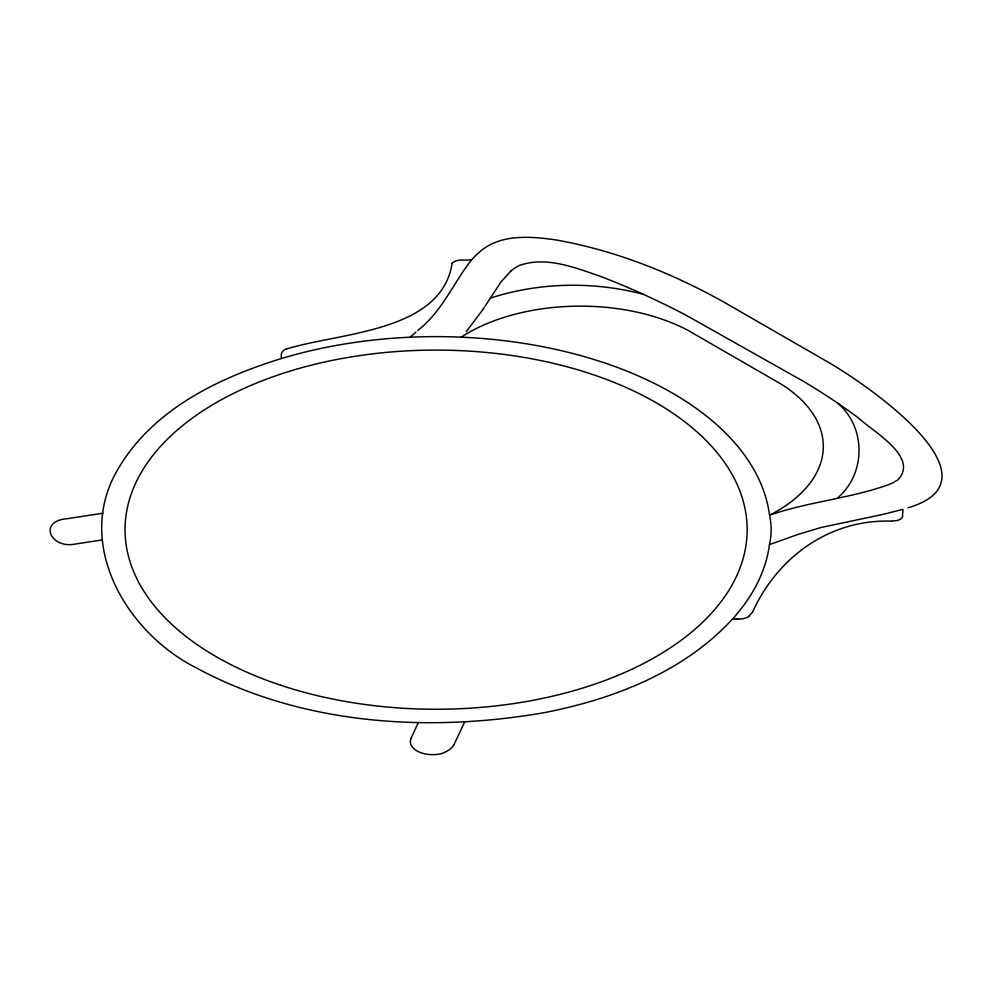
<?xml version="1.0" encoding="UTF-8"?>
<svg xmlns="http://www.w3.org/2000/svg" width="992" height="992" viewBox="0 0 992 992"><rect width="100%" height="100%" fill="white"/><g stroke="black" fill="none" stroke-linecap="round" stroke-linejoin="round"><path stroke-width="1.49" d="M511.178 270.866A43.078 24.862 0 0 1 519.362 265.472C546.332 255.936 574.938 267.666 600.532 276.384C629.722 287.63 658.242 300.613 685.943 315.146L803.272 381.25C822.182 392.534 840.608 404.662 858.278 417.83C872.067 430.987 919.212 456.754 898.169 479.582A43.078 24.862 0 0 1 889.105 484.468C850.342 498.53 808.505 501.642 769.544 515.22A334.378 193.056 0 0 0 281.319 358.558C218.947 377.791 154.169 408.952 119.35 466.885C72.664 541.657 125.587 632.425 196.54 667.988C301.94 724.966 428.47 732.865 544.856 712.554C613.912 698.988 683.922 671.857 732.505 619.045A334.378 193.056 0 0 0 769.482 544.596A202.157 116.709 0 0 0 769.544 515.22A159.067 91.834 0 0 0 781.225 384.164L688.138 330.423A159.067 91.834 0 0 0 461.144 337.168L461.243 337.057M410.948 738.519L418.364 722.449M464.64 722.027L453.679 745.314M485.001 306.317L500.873 282.063L511.091 270.828M484.27 307.458L483.352 308.872M482.992 309.442L466.302 331.638M452.104 263.289C441.341 332.494 339.5 332.345 286.316 349.085M752.593 611.965C777.753 556.797 829.87 519.089 891.411 521.135M752.506 612.101L748.836 616.206M452.166 263.19C457.362 258.032 466.017 261.231 471.919 259.495C474.511 256.593 477.288 253.853 480.277 251.36C501.158 233.628 531.464 236.332 556.723 240.076C615.945 250.616 672.539 273.321 724.867 302.659L825.542 360.691C859.568 379.626 1007.736 478.628 908.04 507.78M471.411 260.053C453.158 283.266 441.837 311.959 417.744 330.46M837.248 498.282C865.904 474.139 866.425 427.837 837.942 403.335M415.983 332.06L410.266 337.206M769.482 544.596L798.064 534.39L821.202 527.459L882.483 514.513L902.956 509.33L902.484 516.931L900.736 519.027L897.686 520.403M490.122 298.195C539.313 282.187 593.117 281.195 643.101 294.227M897.45 520.453L891.845 521.11M102.945 513.199L67.816 518.618C37.696 520.75 50.27 548.626 74.375 544.199L102.201 539.921M736.176 619.144L735.258 619.132L739.958 619.033A13.181 7.601 0 0 0 749.121 616.342M737.949 619.12L736.758 619.144M735.196 619.132L733.348 619.082M281.306 358.459L281.344 354.256A13.181 7.601 0 0 1 285.994 348.961M411.085 738.544A22.332 12.896 0 0 0 418.227 751.589A22.332 12.896 0 0 0 441.676 753.573A28.793 16.616 0 0 0 453.592 745.302M280.587 685.199A311.054 179.577 0 0 0 747.162 529.678A311.054 179.577 0 0 0 280.587 374.145A311.054 179.577 0 0 0 280.587 685.199"/></g></svg>
